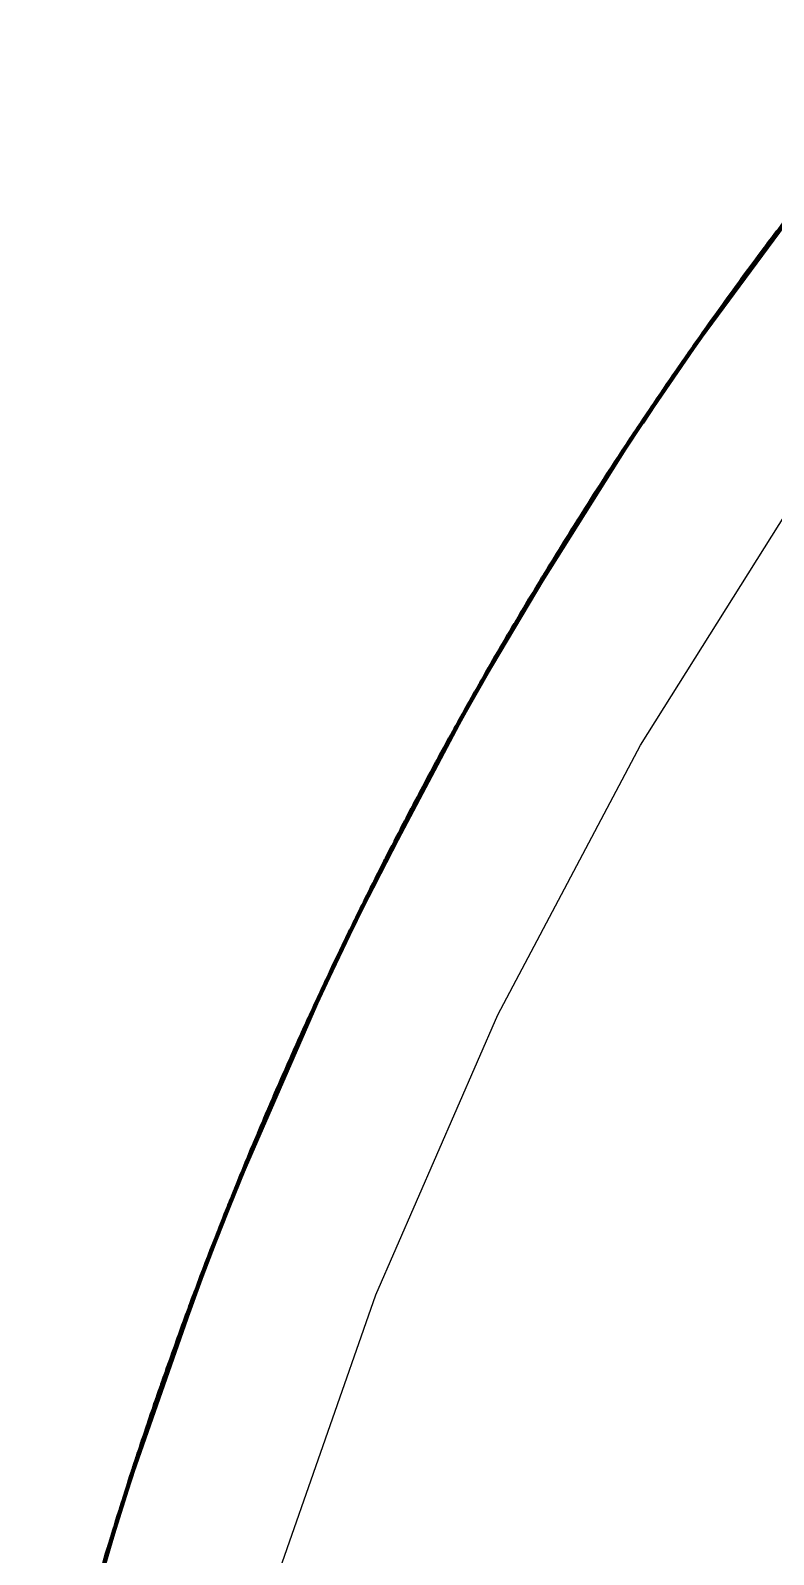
# Model space of a CAD drawing. Header units: millimetres. Extents: x 0 to 420, y 0 to 297.
# Drawn here: x 189.625 to 190.5, y 268.448 to 270.241 of the extents above; entities that cross this region are included whole.
import ezdxf

# ---------------------------------------------------------------- set-up
doc = ezdxf.new("R2010")
doc.units = ezdxf.units.MM
doc.linetypes.add('DASHED', pattern=[1.524, 1.27, -0.254])
doc.layers.add('HIDDEN', color=8, linetype='DASHED', lineweight=25)
doc.layers.add('VISIBLE', color=7, linetype='CONTINUOUS', lineweight=50)

msp = doc.modelspace()

# ---------------------------------------------------------------- linework, layer by layer
at = {"layer": 'HIDDEN'}
for points in [[(190.49516, 269.99352), (190.69235, 270.24064)], [(190.48103, 269.97453), (190.67705, 270.22258)], [(190.48469, 269.97948), (190.68102, 270.22729)], [(190.49148, 269.98859), (190.68837, 270.23595)], [(190.49289, 269.99037), (190.68453, 270.23114)], [(190.49901, 269.99825), (190.67696, 270.22143)], [(190.467, 269.95547), (190.66184, 270.20445)], [(190.47064, 269.96043), (190.66579, 270.20917)], [(190.47328, 269.96391), (190.66468, 270.20764)], [(190.47428, 269.96539), (190.66974, 270.21389)], [(190.47942, 269.97193), (190.66605, 270.20917)], [(190.483, 269.97708), (190.67396, 270.21861)], [(190.48929, 269.98523), (190.67144, 270.21523)], [(190.45359, 269.93711), (190.64731, 270.18697)], [(190.45666, 269.94133), (190.65064, 270.19099)], [(190.46028, 269.94629), (190.65456, 270.19571)], [(190.4636, 269.95074), (190.65418, 270.19505)], [(190.46391, 269.95126), (190.6585, 270.20044)], [(190.4659, 269.95387), (190.65556, 270.19661)], [(190.43975, 269.91793), (190.63228, 270.1687)], [(190.4464, 269.92716), (190.63949, 270.17749)], [(190.44661, 269.92734), (190.63458, 270.1712)], [(190.44999, 269.93214), (190.6434, 270.18223)], [(190.45623, 269.94062), (190.64499, 270.18386)], [(190.42598, 269.89868), (190.61733, 270.15036)], [(190.42955, 269.90369), (190.6212, 270.15514)], [(190.43616, 269.91293), (190.62838, 270.16394)], [(190.4371, 269.91414), (190.62415, 270.15845)], [(190.46243, 269.9488), (190.62239, 270.15459)], [(190.41586, 269.88438), (190.60631, 270.13673)], [(190.41802, 269.88734), (190.60355, 270.133)], [(190.41941, 269.88941), (190.61018, 270.14153)], [(190.42746, 269.90065), (190.61384, 270.14575)], [(190.43359, 269.9089), (190.60651, 270.13594)], [(190.44309, 269.92214), (190.61186, 270.14222)], [(190.45267, 269.9354), (190.61716, 270.14844)], [(190.36881, 269.81659), (190.59084, 270.11744)], [(190.59084, 270.11744), (190.36881, 269.81659)], [(190.59084, 270.11744), (190.36881, 269.81659)], [(190.37048, 269.81887), (190.59016, 270.11652)], [(190.39925, 269.86075), (190.58825, 270.11419)], [(190.40224, 269.86503), (190.5915, 270.11828)], [(190.40577, 269.87005), (190.59534, 270.12307)], [(190.40858, 269.87395), (190.59454, 270.12186)], [(190.4093, 269.87509), (190.59919, 270.12788)], [(190.41458, 269.88214), (190.59588, 270.12343)], [(190.42398, 269.89542), (190.60125, 270.12975)], [(190.38926, 269.84636), (190.57737, 270.10046)], [(190.39202, 269.85023), (190.57538, 270.09764)], [(190.39224, 269.85066), (190.58061, 270.10457)], [(190.39574, 269.85571), (190.58443, 270.10938)], [(190.39908, 269.86039), (190.5843, 270.109)], [(190.40136, 269.86366), (190.58556, 270.1105)], [(190.37583, 269.82689), (190.56274, 270.08188)], [(190.38228, 269.83624), (190.56976, 270.09081)], [(190.38276, 269.83685), (190.56516, 270.08465)], [(190.38577, 269.84131), (190.57356, 270.09564)], [(190.36251, 269.80732), (190.5482, 270.0632)], [(190.36597, 269.81242), (190.55197, 270.06807)], [(190.37237, 269.82181), (190.55896, 270.07703)], [(190.3734, 269.8232), (190.5551, 270.07176)], [(190.38862, 269.84499), (190.54822, 270.06146)], [(190.39794, 269.85841), (190.55339, 270.06782)], [(190.35269, 269.79281), (190.53749, 270.04933)], [(190.35499, 269.79611), (190.53504, 270.04583)], [(190.35613, 269.79791), (190.54124, 270.05421)], [(190.36088, 269.80447), (190.53269, 270.04237)], [(190.36423, 269.80974), (190.54505, 270.05882)], [(190.37001, 269.8179), (190.53793, 270.04882)], [(190.37933, 269.83152), (190.54306, 270.05512)], [(190.33663, 269.7688), (190.51994, 270.02639)], [(190.33953, 269.77316), (190.5231, 270.03055)], [(190.34294, 269.77827), (190.52684, 270.03544)], [(190.34579, 269.78242), (190.52627, 270.03448)], [(190.34635, 269.78338), (190.53057, 270.04033)], [(190.35166, 269.79082), (190.52752, 270.03602)], [(190.43576, 269.90989), (190.5301, 270.03611)], [(190.32357, 269.74908), (190.50566, 270.00754)], [(190.32695, 269.75421), (190.50936, 270.01244)], [(190.32983, 269.75856), (190.51251, 270.0166)], [(190.32988, 269.75853), (190.50759, 270.00977)], [(190.33323, 269.76369), (190.51622, 270.0215)], [(190.33676, 269.76889), (190.51627, 270.02135)], [(190.3389, 269.77211), (190.51758, 270.02298)], [(190.31062, 269.72928), (190.49148, 269.98859)], [(190.31398, 269.73444), (190.49516, 269.99352)], [(190.3202, 269.74395), (190.50198, 270.00263)], [(190.3208, 269.74474), (190.49778, 269.9967)], [(190.37208, 269.81883), (190.49613, 269.9927)], [(190.30107, 269.71458), (190.48103, 269.97453)], [(190.3029, 269.71728), (190.4782, 269.97037)], [(190.30442, 269.71975), (190.48469, 269.97948)], [(190.3119, 269.73113), (190.48796, 269.98355)], [(190.31752, 269.73938), (190.48102, 269.9734)], [(190.32655, 269.75313), (190.48604, 269.9798)], [(190.33562, 269.76684), (190.49105, 269.98621)], [(190.28827, 269.69468), (190.467, 269.95547)], [(190.29159, 269.69986), (190.47064, 269.96043)], [(190.29399, 269.70347), (190.46963, 269.95885)], [(190.29491, 269.70504), (190.47428, 269.96539)], [(190.29966, 269.71192), (190.47088, 269.96044)], [(190.30864, 269.72577), (190.4759, 269.96686)], [(190.27606, 269.67551), (190.45359, 269.93711)], [(190.27886, 269.67991), (190.45666, 269.94133)], [(190.28216, 269.6851), (190.46028, 269.94629)], [(190.28519, 269.68974), (190.45992, 269.94558)], [(190.28546, 269.69028), (190.46391, 269.95126)], [(190.28728, 269.693), (190.4612, 269.94723)], [(190.26346, 269.65549), (190.43975, 269.91793)], [(190.26951, 269.66512), (190.4464, 269.92716)], [(190.26971, 269.66532), (190.44188, 269.92055)], [(190.27278, 269.67032), (190.44999, 269.93214)], [(190.27849, 269.67921), (190.45146, 269.93383)], [(190.25093, 269.63541), (190.42598, 269.89868)], [(190.25417, 269.64063), (190.42955, 269.90369)], [(190.26019, 269.65027), (190.43616, 269.91293)], [(190.26105, 269.65154), (190.4323, 269.9072)], [(190.28412, 269.6877), (190.43078, 269.90323)], [(190.24173, 269.6205), (190.41586, 269.88438)], [(190.24495, 269.62574), (190.41941, 269.88941)], [(190.25229, 269.63747), (190.4228, 269.89385)], [(190.25789, 269.64611), (190.41609, 269.88357)], [(190.26652, 269.65989), (190.42106, 269.89022)], [(190.27526, 269.67376), (190.42594, 269.89675)], [(190.22936, 269.60032), (190.40224, 269.86503)], [(190.23257, 269.60556), (190.40577, 269.87005)], [(190.23513, 269.60963), (190.40502, 269.86877)], [(190.23578, 269.61081), (190.4093, 269.87509)], [(190.24059, 269.61817), (190.40627, 269.87044)], [(190.24368, 269.62356), (190.41334, 269.88049)], [(190.24914, 269.63204), (190.41123, 269.87707)], [(190.21759, 269.58087), (190.38926, 269.84636)], [(190.22029, 269.58535), (190.39224, 269.85066)], [(190.22347, 269.59061), (190.39574, 269.85571)], [(190.2265, 269.59548), (190.39563, 269.85531)], [(190.22665, 269.59586), (190.39925, 269.86075)], [(190.22859, 269.59893), (190.39678, 269.85686)], [(190.21126, 269.57034), (190.38228, 269.83624)], [(190.21171, 269.57098), (190.37808, 269.82981)], [(190.21442, 269.57561), (190.38577, 269.84131)], [(190.2201, 269.58491), (190.38744, 269.84339)], [(190.16987, 269.49999), (190.36881, 269.81659)], [(190.36881, 269.81659), (190.16987, 269.49999)], [(190.36881, 269.81659), (190.16987, 269.49999)], [(190.17042, 269.50086), (190.3672, 269.81403)], [(190.19648, 269.54553), (190.36597, 269.81242)], [(190.20228, 269.5553), (190.37237, 269.82181)], [(190.20321, 269.55674), (190.36885, 269.8163)], [(190.20542, 269.56059), (190.37583, 269.82689)], [(190.22549, 269.59346), (190.3674, 269.81227)], [(190.18448, 269.52511), (190.35269, 269.79281)], [(190.18759, 269.53043), (190.35613, 269.79791)], [(190.19336, 269.54022), (190.36251, 269.80732)], [(190.1949, 269.54272), (190.35965, 269.80276)], [(190.20017, 269.55124), (190.35317, 269.79232)], [(190.20864, 269.56547), (190.35788, 269.79892)], [(190.21703, 269.57944), (190.36266, 269.80562)], [(190.17566, 269.50999), (190.34294, 269.77827)], [(190.17823, 269.51429), (190.34243, 269.77727)], [(190.17875, 269.51531), (190.34635, 269.78338)], [(190.18358, 269.52309), (190.34356, 269.77886)], [(190.18657, 269.52857), (190.35047, 269.78916)], [(190.1919, 269.53726), (190.34834, 269.78556)], [(190.25996, 269.64719), (190.34619, 269.77919)], [(190.16383, 269.4895), (190.32983, 269.75856)], [(190.1669, 269.49483), (190.33323, 269.76369)], [(190.16996, 269.50015), (190.33663, 269.7688)], [(190.17008, 269.50023), (190.33326, 269.76351)], [(190.17203, 269.50359), (190.33447, 269.76521)], [(190.17258, 269.50468), (190.33953, 269.77316)], [(190.15514, 269.4743), (190.3202, 269.74395)], [(190.15569, 269.47512), (190.31638, 269.73776)], [(190.15818, 269.47964), (190.32357, 269.74908)], [(190.16123, 269.48497), (190.32695, 269.75421)], [(190.16389, 269.48949), (190.32535, 269.75143)], [(190.14092, 269.44915), (190.30442, 269.71975)], [(190.1465, 269.45905), (190.31062, 269.72928)], [(190.14765, 269.46096), (190.30742, 269.72402)], [(190.14953, 269.46441), (190.31398, 269.73444)], [(190.16091, 269.48389), (190.30574, 269.72018)], [(190.16907, 269.49809), (190.31036, 269.72691)], [(190.20219, 269.55233), (190.315, 269.73368)], [(190.13236, 269.43387), (190.29491, 269.70504)], [(190.13791, 269.44378), (190.30107, 269.71458)], [(190.13957, 269.44662), (190.29851, 269.71026)], [(190.14474, 269.45542), (190.29646, 269.70662)], [(190.15274, 269.46956), (190.30115, 269.71347)], [(190.34308, 269.39999), (190.53405, 269.70393)], [(190.34308, 269.39999), (190.53405, 269.70393)], [(190.12089, 269.41317), (190.28216, 269.6851)], [(190.12362, 269.41799), (190.28182, 269.68433)], [(190.12386, 269.41854), (190.28546, 269.69028)], [(190.1255, 269.42138), (190.28299, 269.68605)], [(190.12639, 269.42312), (190.28827, 269.69468)], [(190.12937, 269.4285), (190.29159, 269.69986)], [(190.13152, 269.43222), (190.2907, 269.69822)], [(190.13668, 269.44107), (190.29183, 269.69987)], [(190.11246, 269.39782), (190.27278, 269.67032)], [(190.11541, 269.40321), (190.27606, 269.67551)], [(190.11762, 269.40709), (190.27412, 269.67207)], [(190.11793, 269.40778), (190.27886, 269.67991)], [(190.10117, 269.37702), (190.26019, 269.65027)], [(190.1041, 269.38244), (190.26346, 269.65549)], [(190.10953, 269.39242), (190.26951, 269.66512)], [(190.10971, 269.39263), (190.2654, 269.65823)], [(190.09287, 269.36159), (190.25093, 269.63541)], [(190.0941, 269.36376), (190.24806, 269.63039)], [(190.09577, 269.36702), (190.25417, 269.64063)], [(190.10194, 269.37832), (190.2567, 269.64433)], [(190.11473, 269.40143), (190.251, 269.63347)], [(190.12266, 269.41586), (190.25544, 269.64026)], [(190.08462, 269.34614), (190.24173, 269.6205)], [(190.08637, 269.34929), (190.23948, 269.61647)], [(190.08751, 269.35157), (190.24495, 269.62574)], [(190.09131, 269.35815), (190.23755, 269.61287)], [(190.09914, 269.37272), (190.242, 269.61968)], [(190.10687, 269.387), (190.24655, 269.62665)], [(190.07114, 269.3206), (190.22665, 269.59586)], [(190.07356, 269.32522), (190.22936, 269.60032)], [(190.07643, 269.33066), (190.23257, 269.60556)], [(190.07872, 269.33488), (190.23188, 269.6042)], [(190.0793, 269.33609), (190.23578, 269.61081)], [(190.08363, 269.34373), (190.23303, 269.60595)], [(190.06304, 269.30507), (190.21759, 269.58087)], [(190.06529, 269.30925), (190.21595, 269.57777)], [(190.06545, 269.30971), (190.22029, 269.58535)], [(190.06829, 269.31516), (190.22347, 269.59061)], [(190.071, 269.32019), (190.22337, 269.59019)], [(190.0729, 269.32382), (190.22441, 269.59179)], [(190.05218, 269.28405), (190.20542, 269.56059)], [(190.05739, 269.29415), (190.21126, 269.57034)], [(190.0578, 269.29482), (190.20749, 269.56367)], [(190.06021, 269.29962), (190.21442, 269.57561)], [(190.04142, 269.26297), (190.19336, 269.54022)], [(190.04421, 269.26845), (190.19648, 269.54553)], [(190.04938, 269.27858), (190.20228, 269.5553)], [(190.05022, 269.28008), (190.19912, 269.54959)], [(190.07014, 269.31813), (190.19793, 269.54547)], [(190.03352, 269.24733), (190.18448, 269.52511)], [(190.03629, 269.25282), (190.18759, 269.53043)], [(190.04279, 269.26552), (190.1908, 269.5355)], [(190.04753, 269.2744), (190.18497, 269.52464)], [(190.05509, 269.28915), (190.18925, 269.53152)], [(190.06256, 269.30359), (190.19363, 269.53856)], [(190.02294, 269.22618), (190.17258, 269.50468)], [(190.02567, 269.23168), (190.17566, 269.50999)], [(190.02796, 269.23611), (190.17521, 269.50895)], [(190.02842, 269.23718), (190.17875, 269.51531)], [(190.03276, 269.24527), (190.17623, 269.51059)], [(190.03539, 269.25092), (190.18249, 269.52134)], [(190.04015, 269.2599), (190.18059, 269.51759)], [(190.10112, 269.37389), (190.17888, 269.51118)], [(189.99516, 269.16941), (190.16987, 269.49999)], [(190.16987, 269.49999), (189.99516, 269.16941)], [(190.16987, 269.49999), (189.99516, 269.16941)], [(189.99747, 269.17378), (190.16953, 269.49933)], [(190.01517, 269.21047), (190.16383, 269.4895)], [(190.01789, 269.21599), (190.1669, 269.49483)], [(190.02061, 269.22149), (190.16996, 269.50015)], [(190.02072, 269.22157), (190.16693, 269.49462)], [(190.02246, 269.22507), (190.16802, 269.4964)], [(190.00745, 269.19476), (190.15514, 269.4743)], [(190.01015, 269.20028), (190.15818, 269.47964)], [(190.01285, 269.20579), (190.16123, 269.48497)], [(190.01524, 269.21048), (190.15981, 269.48209)], [(189.99979, 269.179), (190.1465, 269.45905)], [(190.0008, 269.18095), (190.14365, 269.45361)], [(190.00247, 269.18454), (190.14953, 269.46441)], [(190.00794, 269.1956), (190.15172, 269.46788)], [(190.01984, 269.21937), (190.14642, 269.45672)], [(190.04949, 269.27563), (190.15061, 269.46374)], [(189.98727, 269.15297), (190.13236, 269.43387)], [(189.99218, 269.16321), (190.13791, 269.44378)], [(189.99367, 269.16617), (190.13562, 269.43932)], [(189.99484, 269.16876), (190.14092, 269.44915)], [(189.99826, 269.17524), (190.13381, 269.43556)], [(190.00535, 269.18987), (190.13806, 269.44269)], [(190.01262, 269.20473), (190.14221, 269.44966)], [(189.97976, 269.13714), (190.12386, 269.41854)], [(189.982, 269.14187), (190.12639, 269.42312)], [(189.98463, 269.14742), (190.12937, 269.4285)], [(189.98652, 269.15125), (190.12859, 269.4268)], [(189.99114, 269.16046), (190.12959, 269.42849)], [(189.96969, 269.11574), (190.11246, 269.39782)], [(189.97229, 269.1213), (190.11541, 269.40321)], [(189.97426, 269.12534), (190.11368, 269.39964)], [(189.97452, 269.12602), (190.11793, 269.40778)], [(189.97714, 269.13159), (190.12089, 269.41317)], [(189.97955, 269.13656), (190.12059, 269.41234)], [(189.98121, 269.14007), (190.12165, 269.41414)], [(190.17535, 269.08264), (190.34308, 269.39999)], [(190.17535, 269.08264), (190.34308, 269.39999)], [(189.96232, 269.09985), (190.1041, 269.38244)], [(189.9671, 269.11016), (190.10953, 269.39242)], [(189.96727, 269.11037), (190.10587, 269.38528)], [(189.95242, 269.07834), (190.09287, 269.36159)], [(189.95498, 269.08394), (190.09577, 269.36702)], [(189.95974, 269.09426), (190.10117, 269.37702)], [(189.96042, 269.09559), (190.09807, 269.37087)], [(189.97872, 269.13435), (190.09706, 269.36673)], [(189.94517, 269.0624), (190.08462, 269.34614)], [(189.94771, 269.068), (190.08751, 269.35157)], [(189.95353, 269.08061), (190.09032, 269.35642)], [(189.95797, 269.08983), (190.08494, 269.34532)], [(189.96479, 269.10457), (190.08904, 269.35257)], [(189.97175, 269.11951), (190.09305, 269.35964)], [(189.93546, 269.04082), (190.07356, 269.32522)], [(189.93797, 269.04643), (190.07643, 269.33066)], [(189.93999, 269.05078), (190.07581, 269.32921)], [(189.94049, 269.05204), (190.0793, 269.33609)], [(189.94432, 269.05991), (190.07684, 269.33104)], [(189.9467, 269.06562), (190.08264, 269.34199)], [(189.9511, 269.07484), (190.08091, 269.33821)], [(189.92835, 269.02483), (190.06545, 269.30971)], [(189.93083, 269.03045), (190.06829, 269.31516)], [(189.93321, 269.03563), (190.06822, 269.31472)], [(189.93333, 269.03606), (190.07114, 269.3206)], [(189.9349, 269.03942), (190.06915, 269.31637)], [(189.92128, 269.00879), (190.05739, 269.29415)], [(189.92375, 269.01443), (190.06021, 269.29962)], [(189.92623, 269.02005), (190.06304, 269.30507)], [(189.92821, 269.02436), (190.06159, 269.30186)], [(189.91427, 268.99274), (190.04938, 269.27858)], [(189.91502, 268.99432), (190.04658, 269.27268)], [(189.91672, 268.99838), (190.05218, 269.28405)], [(189.92165, 269.00948), (190.05406, 269.28728)], [(189.90732, 268.97666), (190.04142, 269.26297)], [(189.90851, 268.97927), (190.03918, 269.25811)], [(189.90975, 268.98231), (190.04421, 269.26845)], [(189.91931, 269.00365), (190.03787, 269.254)], [(189.92584, 269.01853), (190.04181, 269.26133)], [(189.9325, 269.03355), (190.04566, 269.26849)], [(189.89597, 268.9501), (190.02842, 269.23718)], [(189.90042, 268.96056), (190.03352, 269.24733)], [(189.90206, 268.96426), (190.03177, 269.24344)], [(189.90283, 268.96621), (190.03629, 269.25282)], [(189.90623, 268.9735), (190.0301, 269.23956)], [(189.9127, 268.98849), (190.03402, 269.24685)], [(189.88917, 268.93396), (190.02061, 269.22149)], [(189.89078, 268.93764), (190.0189, 269.2176)], [(189.8912, 268.93878), (190.02294, 269.22618)], [(189.89358, 268.94445), (190.02567, 269.23168)], [(189.89557, 268.949), (190.02528, 269.23059)], [(189.8998, 268.95846), (190.02619, 269.23227)], [(189.95986, 269.09109), (190.02885, 269.23313)], [(189.88007, 268.91212), (190.01015, 269.20028)], [(189.88242, 268.9178), (190.01285, 269.20579)], [(189.88443, 268.92262), (190.01517, 269.21047)], [(189.8845, 268.92263), (190.01162, 269.20285)], [(189.8868, 268.9283), (190.01789, 269.21599)], [(189.88926, 268.93402), (190.01793, 269.21577)], [(189.8734, 268.89593), (190.00247, 269.18454)], [(189.87772, 268.90644), (190.00745, 269.19476)], [(189.87815, 268.90731), (190.00444, 269.18813)], [(189.91458, 268.98983), (190.0036, 269.18394)], [(189.84563, 268.8267), (189.99516, 269.16941)], [(189.99516, 269.16941), (189.84563, 268.8267)], [(189.99516, 269.16941), (189.84563, 268.8267)], [(189.84687, 268.82953), (189.99483, 269.16867)], [(189.86678, 268.8797), (189.99484, 269.16876)], [(189.87108, 268.89023), (189.99979, 269.179)], [(189.87195, 268.89221), (189.99729, 269.1734)], [(189.88227, 268.91675), (189.9961, 269.16933)], [(189.88853, 268.93177), (189.99987, 269.17669)], [(189.85794, 268.85776), (189.98463, 269.14742)], [(189.86022, 268.86346), (189.98727, 269.15297)], [(189.86362, 268.8712), (189.98483, 269.1474)], [(189.86448, 268.874), (189.99218, 269.16321)], [(189.86578, 268.87705), (189.99019, 269.15862)], [(189.86977, 268.88637), (189.98861, 269.15475)], [(189.87594, 268.90143), (189.99239, 269.16212)], [(189.85146, 268.84149), (189.97714, 269.13159)], [(189.85356, 268.84659), (189.97687, 269.13072)], [(189.85373, 268.84719), (189.97976, 269.13714)], [(189.85499, 268.8502), (189.97782, 269.13258)], [(189.85566, 268.85205), (189.982, 269.14187)], [(189.85958, 268.86168), (189.98395, 269.14567)], [(189.8428, 268.81946), (189.9671, 269.11016)], [(189.84504, 268.82519), (189.96969, 269.11574)], [(189.84728, 268.83091), (189.97229, 269.1213)], [(189.849, 268.83508), (189.9708, 269.11763)], [(189.8492, 268.83576), (189.97452, 269.12602)], [(189.83646, 268.80313), (189.95974, 269.09426)], [(189.83868, 268.80887), (189.96232, 269.09985)], [(189.84295, 268.81966), (189.9639, 269.1028)], [(189.83016, 268.78678), (189.95242, 269.07834)], [(189.83236, 268.79253), (189.95498, 269.08394)], [(189.83704, 268.80447), (189.95703, 269.08794)], [(189.84686, 268.82913), (189.95271, 269.07636)], [(189.85286, 268.84432), (189.95629, 269.08374)], [(190.03181, 268.75363), (190.17535, 269.08264)], [(190.03181, 268.75363), (190.17535, 269.08264)], [(189.82393, 268.77042), (189.94517, 269.0624)], [(189.82525, 268.7737), (189.94346, 269.05814)], [(189.82611, 268.77617), (189.94771, 269.068)], [(189.83113, 268.78913), (189.95021, 269.07302)], [(189.83497, 268.79859), (189.94553, 269.06158)], [(189.84084, 268.81373), (189.94916, 269.06906)], [(189.81561, 268.74827), (189.93546, 269.04082)], [(189.81776, 268.75402), (189.93797, 269.04643)], [(189.8195, 268.75849), (189.93744, 269.04491)], [(189.81992, 268.75977), (189.94049, 269.05204)], [(189.82323, 268.76784), (189.93835, 269.0468)], [(189.82908, 268.78323), (189.94194, 269.05419)], [(189.80952, 268.73185), (189.92835, 269.02483)], [(189.81164, 268.73762), (189.93083, 269.03045)], [(189.81369, 268.74294), (189.93078, 269.02999)], [(189.81378, 268.74337), (189.93333, 269.03606)], [(189.81515, 268.74686), (189.9316, 269.03169)], [(189.80348, 268.7154), (189.92128, 269.00879)], [(189.80559, 268.72119), (189.92375, 269.01443)], [(189.80771, 268.72695), (189.92623, 269.02005)], [(189.8094, 268.73136), (189.92499, 269.01674)], [(189.79749, 268.69894), (189.91427, 268.99274)], [(189.79816, 268.70059), (189.91185, 268.98669)], [(189.79958, 268.70472), (189.91672, 268.99838)], [(189.80379, 268.71609), (189.91839, 269.00172)], [(189.79157, 268.68246), (189.90732, 268.97666)], [(189.79258, 268.6851), (189.90538, 268.97168)], [(189.79364, 268.68825), (189.90975, 268.98231)], [(189.80183, 268.71013), (189.90434, 268.96749)], [(189.80741, 268.7254), (189.90781, 268.97506)], [(189.81312, 268.74085), (189.91119, 268.98243)], [(189.78192, 268.65523), (189.89597, 268.9501)], [(189.7857, 268.66595), (189.90042, 268.96056)], [(189.78711, 268.66975), (189.89892, 268.95657)], [(189.78776, 268.67174), (189.90283, 268.96621)], [(189.79068, 268.67921), (189.89749, 268.95257)], [(189.79621, 268.69464), (189.90093, 268.96007)], [(189.77616, 268.63869), (189.88917, 268.93396)], [(189.77788, 268.64363), (189.8912, 268.93878)], [(189.77989, 268.64943), (189.89358, 268.94445)], [(189.7816, 268.65409), (189.89325, 268.94331)], [(189.78522, 268.66382), (189.89404, 268.94504)], [(189.83677, 268.79994), (189.89668, 268.94615)], [(189.77045, 268.62213), (189.88242, 268.9178)], [(189.77215, 268.62707), (189.88443, 268.92262)], [(189.77222, 268.62708), (189.88138, 268.9148)], [(189.77415, 268.63289), (189.8868, 268.9283)], [(189.77624, 268.63874), (189.88685, 268.92807)], [(189.77754, 268.64246), (189.8877, 268.92995)], [(189.76283, 268.59974), (189.8734, 268.89593)], [(189.76647, 268.6105), (189.87772, 268.90644)], [(189.76685, 268.61142), (189.87514, 268.89964)], [(189.76846, 268.61632), (189.88007, 268.91212)], [(189.798, 268.69608), (189.87456, 268.89541)], [(189.75725, 268.58312), (189.86678, 268.8797)], [(189.76087, 268.59391), (189.87108, 268.89023)], [(189.7616, 268.5959), (189.86894, 268.8845)], [(189.77036, 268.62109), (189.86799, 268.88033)], [(189.77566, 268.63645), (189.87131, 268.88795)], [(189.75173, 268.5665), (189.86022, 268.86346)], [(189.75531, 268.57729), (189.86448, 268.874)], [(189.75641, 268.58042), (189.86278, 268.86929)], [(189.75981, 268.58996), (189.86144, 268.86531)], [(189.76502, 268.60541), (189.86475, 268.87289)], [(189.74438, 268.54402), (189.85146, 268.84149)], [(189.74627, 268.54986), (189.85373, 268.84719)], [(189.74735, 268.55294), (189.85207, 268.84249)], [(189.7479, 268.55483), (189.85566, 268.85205)], [(189.74981, 268.56067), (189.85794, 268.85776)], [(189.75119, 268.56467), (189.85736, 268.85595)], [(189.75463, 268.57445), (189.85813, 268.85771)], [(189.72214, 268.47377), (189.84563, 268.8267)], [(189.84563, 268.8267), (189.72214, 268.47377)], [(189.84563, 268.8267), (189.72214, 268.47377)], [(189.72259, 268.47506), (189.84479, 268.82429)], [(189.73899, 268.52735), (189.84504, 268.82519)], [(189.74087, 268.5332), (189.84728, 268.83091)], [(189.74232, 268.53748), (189.84602, 268.82717)], [(189.74248, 268.53816), (189.8492, 268.83576)], [(189.74614, 268.54923), (189.85125, 268.84058)], [(189.73367, 268.51066), (189.83868, 268.80887)], [(189.73712, 268.52149), (189.8428, 268.81946)], [(189.73725, 268.52169), (189.84007, 268.81192)], [(189.72841, 268.49395), (189.83236, 268.79253)], [(189.73182, 268.50479), (189.83646, 268.80313)], [(189.73231, 268.50613), (189.83416, 268.79666)], [(189.74558, 268.54691), (189.83368, 268.7924)], [(189.72139, 268.47136), (189.82393, 268.77042)], [(189.7232, 268.47723), (189.82611, 268.77617)], [(189.72657, 268.48807), (189.83016, 268.78678)], [(189.72739, 268.4905), (189.82829, 268.78133)], [(189.73062, 268.50015), (189.82433, 268.76958)], [(189.73552, 268.51564), (189.82748, 268.77726)], [(189.74057, 268.53143), (189.83055, 268.78476)], [(189.71627, 268.45461), (189.81776, 268.75402)], [(189.71772, 268.45915), (189.81731, 268.75244)], [(189.71806, 268.46048), (189.81992, 268.75977)], [(189.72084, 268.46871), (189.8181, 268.75438)], [(189.72249, 268.47469), (189.82249, 268.76605)], [(189.72572, 268.48448), (189.8212, 268.76195)], [(189.91325, 268.41482), (190.03181, 268.75363)], [(189.91325, 268.41482), (190.03181, 268.75363)], [(189.7112, 268.43784), (189.81164, 268.73762)], [(189.7129, 268.44327), (189.81162, 268.73716)], [(189.71297, 268.44372), (189.81378, 268.74337)], [(189.71412, 268.4473), (189.81233, 268.7389)], [(189.71448, 268.44872), (189.81561, 268.74827)], [(189.7062, 268.42106), (189.80559, 268.72119)], [(189.70795, 268.42695), (189.80771, 268.72695)], [(189.70935, 268.43145), (189.80667, 268.72356)], [(189.70944, 268.43195), (189.80952, 268.73185)], [(189.69952, 268.39834), (189.79749, 268.69894)], [(189.70124, 268.40425), (189.79958, 268.70472)], [(189.70446, 268.41515), (189.80348, 268.7154)], [(189.70472, 268.41583), (189.80104, 268.70816)], [(189.69465, 268.38152), (189.79157, 268.68246)], [(189.69635, 268.38743), (189.79364, 268.68825)], [(189.70009, 268.40006), (189.79547, 268.69275)], [(189.70774, 268.42536), (189.79216, 268.68088)], [(189.71248, 268.44119), (189.79507, 268.68844)], [(189.68984, 268.36468), (189.7857, 268.66595)], [(189.69101, 268.36855), (189.78446, 268.66187)], [(189.69152, 268.37059), (189.78776, 268.67174)], [(189.69549, 268.38419), (189.78996, 268.67736)], [(189.69852, 268.39401), (189.78624, 268.66545)], [(189.70313, 268.40978), (189.78918, 268.67312)], [(189.68509, 268.34783), (189.77989, 268.64943)], [(189.68649, 268.35258), (189.77963, 268.64827)], [(189.68675, 268.35374), (189.78192, 268.65523)], [(189.68949, 268.36253), (189.78031, 268.65003)], [(189.69396, 268.37819), (189.78329, 268.65777)], [(189.73233, 268.5016), (189.78291, 268.65139)], [(189.67877, 268.32502), (189.77215, 268.62707)], [(189.6804, 268.33095), (189.77415, 268.63289)], [(189.68204, 268.33688), (189.77616, 268.63869)], [(189.68211, 268.3369), (189.77422, 268.63268)], [(189.68317, 268.34071), (189.77495, 268.63458)], [(189.68344, 268.34191), (189.77788, 268.64363)], [(189.67415, 268.30811), (189.76647, 268.6105)], [(189.67576, 268.31406), (189.76846, 268.61632)], [(189.67739, 268.31999), (189.77045, 268.62213)], [(189.67883, 268.32501), (189.76961, 268.61908)], [(189.6696, 268.29121), (189.76087, 268.59391)], [(189.67119, 268.29715), (189.76283, 268.59974)], [(189.67448, 268.30908), (189.76433, 268.60356)], [(189.68167, 268.33459), (189.76125, 268.59165)], [(189.70022, 268.39557), (189.76402, 268.59929)], [(189.66511, 268.27427), (189.75531, 268.57729)], [(189.66601, 268.27746), (189.75391, 268.57248)], [(189.66668, 268.28022), (189.75725, 268.58312)], [(189.6702, 268.29321), (189.75911, 268.58807)], [(189.67303, 268.30299), (189.75563, 268.57616)], [(189.67736, 268.31893), (189.75841, 268.58382)], [(189.65913, 268.25139), (189.7479, 268.55483)], [(189.66067, 268.25734), (189.74981, 268.56067)], [(189.6618, 268.26141), (189.74934, 268.55881)], [(189.66222, 268.26328), (189.75173, 268.5665)], [(189.66461, 268.2714), (189.74999, 268.5606)], [(189.66879, 268.28718), (189.75282, 268.56841)], [(189.65478, 268.23442), (189.74248, 268.53816)], [(189.6563, 268.24038), (189.74438, 268.54402)], [(189.65772, 268.24567), (189.74421, 268.5431)], [(189.65783, 268.24633), (189.74627, 268.54986)], [(189.6587, 268.24946), (189.74491, 268.54504)], [(189.65048, 268.21744), (189.73712, 268.52149)], [(189.65198, 268.2234), (189.73899, 268.52735)], [(189.65349, 268.22936), (189.74087, 268.5332)], [(189.65466, 268.23371), (189.73986, 268.52941)], [(189.64625, 268.20044), (189.73182, 268.50479)], [(189.64773, 268.20641), (189.73367, 268.51066)], [(189.6506, 268.21766), (189.73487, 268.51379)], [(189.64207, 268.18342), (189.72657, 268.48807)], [(189.64274, 268.1859), (189.72505, 268.48252)], [(189.64353, 268.1894), (189.72841, 268.49395)], [(189.64664, 268.20177), (189.72995, 268.4982)], [(189.65331, 268.22758), (189.72707, 268.48602)], [(189.65732, 268.24333), (189.72973, 268.4939)], [(189.62536, 268.1126), (189.72214, 268.47377)], [(189.72214, 268.47377), (189.62536, 268.1126)], [(189.72214, 268.47377), (189.62536, 268.1126)], [(189.62675, 268.11776), (189.72202, 268.47332)], [(189.63795, 268.16641), (189.72139, 268.47136)], [(189.63883, 268.16978), (189.72022, 268.46689)], [(189.63939, 268.17238), (189.7232, 268.47723)], [(189.64534, 268.19571), (189.72183, 268.4705)], [(189.64926, 268.21152), (189.72448, 268.47835)], [(189.63249, 268.14338), (189.71448, 268.44872)], [(189.6339, 268.14937), (189.71627, 268.45461)], [(189.63506, 268.15398), (189.71591, 268.45298)], [(189.63532, 268.15534), (189.71806, 268.46048)], [(189.63757, 268.1637), (189.71658, 268.45495)], [(189.64145, 268.1798), (189.71918, 268.46267)]]:
    msp.add_lwpolyline(points, dxfattribs=at)
at = {"layer": 'VISIBLE'}
for points in [[(190.46702, 269.9555), (190.66187, 270.20448)], [(190.49613, 269.9927), (190.52358, 270.03117)], [(190.49105, 269.98621), (190.51365, 270.01811)], [(190.48102, 269.9734), (190.49394, 269.99188)], [(190.48604, 269.9798), (190.50378, 270.00502)], [(190.48796, 269.98355), (190.49155, 269.9887)], [(190.49155, 269.9887), (190.49289, 269.99037)], [(190.49394, 269.99188), (190.49901, 269.99825)], [(190.49778, 269.9967), (190.50139, 270.00184)], [(190.47439, 269.96553), (190.47942, 269.97193)], [(190.4759, 269.96686), (190.48413, 269.97872)], [(190.4782, 269.97037), (190.48177, 269.97553)], [(190.48177, 269.97553), (190.483, 269.97708)], [(190.48413, 269.97872), (190.48929, 269.98523)], [(190.28829, 269.69471), (190.46702, 269.9555)], [(190.46467, 269.95229), (190.4659, 269.95387)], [(190.46963, 269.95885), (190.47203, 269.96232)], [(190.47088, 269.96044), (190.47439, 269.96553)], [(190.47203, 269.96232), (190.47328, 269.96391)], [(190.43078, 269.90323), (190.45734, 269.94226)], [(190.44772, 269.92898), (190.45267, 269.9354)], [(190.45146, 269.93383), (190.45501, 269.93905)], [(190.45501, 269.93905), (190.45623, 269.94062)], [(190.45734, 269.94226), (190.46243, 269.9488)], [(190.45992, 269.94558), (190.46232, 269.94909)], [(190.4612, 269.94723), (190.46467, 269.95229)], [(190.46232, 269.94909), (190.4636, 269.95074)], [(190.42594, 269.89675), (190.44772, 269.92898)], [(190.43813, 269.91566), (190.44309, 269.92214)], [(190.44188, 269.92055), (190.44539, 269.92576)], [(190.44539, 269.92576), (190.44661, 269.92734)], [(190.40247, 269.86536), (190.43576, 269.90989)], [(190.41609, 269.88357), (190.42858, 269.90232)], [(190.42106, 269.89022), (190.43813, 269.91566)], [(190.4228, 269.89385), (190.42628, 269.89909)], [(190.42628, 269.89909), (190.42746, 269.90065)], [(190.42858, 269.90232), (190.43359, 269.9089)], [(190.4323, 269.9072), (190.43581, 269.91244)], [(190.43581, 269.91244), (190.4371, 269.91414)], [(190.40961, 269.87553), (190.41458, 269.88214)], [(190.41123, 269.87707), (190.41908, 269.88894)], [(190.41334, 269.88049), (190.41678, 269.8857)], [(190.41678, 269.8857), (190.41802, 269.88734)], [(190.41908, 269.88894), (190.42398, 269.89542)], [(190.34619, 269.77919), (190.40247, 269.86536)], [(190.4002, 269.8621), (190.40136, 269.86366)], [(190.40502, 269.86877), (190.40733, 269.87229)], [(190.40627, 269.87044), (190.40961, 269.87553)], [(190.40733, 269.87229), (190.40858, 269.87395)], [(190.3674, 269.81227), (190.3931, 269.8519)], [(190.38377, 269.8384), (190.38862, 269.84499)], [(190.38744, 269.84339), (190.39084, 269.84863)], [(190.39084, 269.84863), (190.39202, 269.85023)], [(190.3931, 269.8519), (190.39794, 269.85841)], [(190.39563, 269.85531), (190.39793, 269.85884)], [(190.39678, 269.85686), (190.4002, 269.8621)], [(190.39793, 269.85884), (190.39908, 269.86039)], [(190.36266, 269.80562), (190.38377, 269.8384)], [(190.37448, 269.82489), (190.37933, 269.83152)], [(190.37808, 269.82981), (190.38151, 269.83514)], [(190.38151, 269.83514), (190.38276, 269.83685)], [(190.33996, 269.7738), (190.37208, 269.81883)], [(190.35317, 269.79232), (190.36523, 269.81133)], [(190.35788, 269.79892), (190.37448, 269.82489)], [(190.36299, 269.80805), (190.36423, 269.80974)], [(190.36523, 269.81133), (190.37001, 269.8179)], [(190.3672, 269.81403), (190.36881, 269.81659)], [(190.36881, 269.81659), (190.37048, 269.81887)], [(190.36881, 269.81659), (190.36881, 269.81659)], [(190.36885, 269.8163), (190.37224, 269.82161)], [(190.37224, 269.82161), (190.3734, 269.8232)], [(190.34834, 269.78556), (190.35602, 269.79774)], [(190.35047, 269.78916), (190.3538, 269.79446)], [(190.3538, 269.79446), (190.35499, 269.79611)], [(190.35602, 269.79774), (190.36088, 269.80447)], [(190.35965, 269.80276), (190.36299, 269.80805)], [(190.315, 269.73368), (190.33996, 269.7738)], [(190.34243, 269.77727), (190.34465, 269.78083)], [(190.34356, 269.77886), (190.34687, 269.78414)], [(190.34465, 269.78083), (190.34579, 269.78242)], [(190.34687, 269.78414), (190.35166, 269.79082)], [(190.31036, 269.72691), (190.33087, 269.76013)], [(190.32535, 269.75143), (190.32868, 269.75683)], [(190.32868, 269.75683), (190.32988, 269.75853)], [(190.33087, 269.76013), (190.33562, 269.76684)], [(190.33326, 269.76351), (190.33554, 269.76719)], [(190.33447, 269.76521), (190.33775, 269.77049)], [(190.33554, 269.76719), (190.33676, 269.76889)], [(190.33775, 269.77049), (190.3389, 269.77211)], [(190.30574, 269.72018), (190.32185, 269.74645)], [(190.31286, 269.73271), (190.31752, 269.73938)], [(190.31638, 269.73776), (190.31967, 269.74312)], [(190.31967, 269.74312), (190.3208, 269.74474)], [(190.32185, 269.74645), (190.32655, 269.75313)], [(190.30115, 269.71347), (190.31286, 269.73271)], [(190.30391, 269.71896), (190.30864, 269.72577)], [(190.30742, 269.72402), (190.31068, 269.72939)], [(190.31068, 269.72939), (190.3119, 269.73113)], [(190.2907, 269.69822), (190.29286, 269.70183)], [(190.29183, 269.69987), (190.29501, 269.70518)], [(190.29286, 269.70183), (190.29399, 269.70347)], [(190.29501, 269.70518), (190.29966, 269.71192)], [(190.29646, 269.70662), (190.30391, 269.71896)], [(190.29851, 269.71026), (190.30175, 269.71563)], [(190.30175, 269.71563), (190.3029, 269.71728)], [(190.12641, 269.42315), (190.28829, 269.69471)], [(190.27947, 269.68088), (190.28412, 269.6877)], [(190.28182, 269.68433), (190.28401, 269.68802)], [(190.28299, 269.68605), (190.28615, 269.69136)], [(190.28401, 269.68802), (190.28519, 269.68974)], [(190.28615, 269.69136), (190.28728, 269.693)], [(190.251, 269.63347), (190.27071, 269.66702)], [(190.25544, 269.64026), (190.27947, 269.68088)], [(190.27071, 269.66702), (190.27526, 269.67376)], [(190.27412, 269.67207), (190.27734, 269.67753)], [(190.27734, 269.67753), (190.27849, 269.67921)], [(190.24655, 269.62665), (190.26198, 269.65312)], [(190.2567, 269.64433), (190.25986, 269.64976)], [(190.25986, 269.64976), (190.26105, 269.65154)], [(190.26198, 269.65312), (190.26652, 269.65989)], [(190.2654, 269.65823), (190.26859, 269.66366)], [(190.26859, 269.66366), (190.26971, 269.66532)], [(190.22957, 269.60066), (190.25996, 269.64719)], [(190.242, 269.61968), (190.25329, 269.6392)], [(190.24466, 269.62525), (190.24914, 269.63204)], [(190.24806, 269.63039), (190.2512, 269.63583)], [(190.2512, 269.63583), (190.25229, 269.63747)], [(190.25329, 269.6392), (190.25789, 269.64611)], [(190.23606, 269.61127), (190.24059, 269.61817)], [(190.23755, 269.61287), (190.24466, 269.62525)], [(190.23948, 269.61647), (190.24257, 269.62187)], [(190.24257, 269.62187), (190.24368, 269.62356)], [(190.17888, 269.51118), (190.22957, 269.60066)], [(190.22441, 269.59179), (190.22751, 269.59728)], [(190.22545, 269.59387), (190.2265, 269.59548)], [(190.22751, 269.59728), (190.22859, 269.59893)], [(190.23188, 269.6042), (190.23398, 269.60789)], [(190.23303, 269.60595), (190.23606, 269.61127)], [(190.23398, 269.60789), (190.23513, 269.60963)], [(190.19793, 269.54547), (190.22107, 269.58665)], [(190.21261, 269.57258), (190.21703, 269.57944)], [(190.21595, 269.57777), (190.21902, 269.58324)], [(190.21902, 269.58324), (190.2201, 269.58491)], [(190.22107, 269.58665), (190.22549, 269.59346)], [(190.22337, 269.59019), (190.22545, 269.59387)], [(190.18925, 269.53152), (190.20419, 269.5585)], [(190.19363, 269.53856), (190.21261, 269.57258)], [(190.20419, 269.5585), (190.20864, 269.56547)], [(190.20749, 269.56367), (190.21056, 269.56918)], [(190.21056, 269.56918), (190.21171, 269.57098)], [(190.17297, 269.50534), (190.20219, 269.55233)], [(190.18497, 269.52464), (190.19582, 269.54439)], [(190.1908, 269.5355), (190.19379, 269.54097)], [(190.19379, 269.54097), (190.1949, 269.54272)], [(190.19582, 269.54439), (190.20017, 269.55124)], [(190.19912, 269.54959), (190.20216, 269.55509)], [(190.20216, 269.55509), (190.20321, 269.55674)], [(190.17921, 269.51609), (190.18358, 269.52309)], [(190.18059, 269.51759), (190.18748, 269.53024)], [(190.18249, 269.52134), (190.18547, 269.52683)], [(190.18547, 269.52683), (190.18657, 269.52857)], [(190.18748, 269.53024), (190.1919, 269.53726)], [(190.15061, 269.46374), (190.17297, 269.50534)], [(190.17521, 269.50895), (190.17721, 269.51265)], [(190.17623, 269.51059), (190.17921, 269.51609)], [(190.17721, 269.51265), (190.17823, 269.51429)], [(190.14642, 269.45672), (190.16477, 269.49113)], [(190.15981, 269.48209), (190.16279, 269.48769)], [(190.16279, 269.48769), (190.16389, 269.48949)], [(190.16477, 269.49113), (190.16907, 269.49809)], [(190.16693, 269.49462), (190.16898, 269.49846)], [(190.16802, 269.4964), (190.17098, 269.5019)], [(190.16898, 269.49846), (190.17008, 269.50023)], [(190.16953, 269.49933), (190.16987, 269.49999)], [(190.16987, 269.49999), (190.17042, 269.50086)], [(190.16987, 269.49999), (190.16987, 269.49999)], [(190.17098, 269.5019), (190.17203, 269.50359)], [(190.14221, 269.44966), (190.15662, 269.47689)], [(190.14852, 269.46262), (190.15274, 269.46956)], [(190.15172, 269.46788), (190.15466, 269.47344)], [(190.15466, 269.47344), (190.15569, 269.47512)], [(190.15662, 269.47689), (190.16091, 269.48389)], [(190.13806, 269.44269), (190.14852, 269.46262)], [(190.14045, 269.44832), (190.14474, 269.45542)], [(190.14365, 269.45361), (190.14656, 269.45916)], [(190.14656, 269.45916), (190.14765, 269.46096)], [(190.12959, 269.42849), (190.13245, 269.43401)], [(190.13245, 269.43401), (190.13668, 269.44107)], [(190.13381, 269.43556), (190.14045, 269.44832)], [(190.13562, 269.43932), (190.13851, 269.44487)], [(190.13851, 269.44487), (190.13957, 269.44662)], [(189.98201, 269.14189), (190.12641, 269.42315)], [(190.11848, 269.40878), (190.12266, 269.41586)], [(190.12059, 269.41234), (190.12255, 269.41619)], [(190.12165, 269.41414), (190.12448, 269.41967)], [(190.12255, 269.41619), (190.12362, 269.41799)], [(190.12448, 269.41967), (190.1255, 269.42138)], [(190.12859, 269.4268), (190.13051, 269.43053)], [(190.13051, 269.43053), (190.13152, 269.43222)], [(190.09706, 269.36673), (190.11848, 269.40878)], [(190.1106, 269.3944), (190.11473, 269.40143)], [(190.11368, 269.39964), (190.11656, 269.4053)], [(190.11656, 269.4053), (190.11762, 269.40709)], [(190.08904, 269.35257), (190.10277, 269.37997)], [(190.09305, 269.35964), (190.1106, 269.3944)], [(190.10277, 269.37997), (190.10687, 269.387)], [(190.10587, 269.38528), (190.1087, 269.39091)], [(190.1087, 269.39091), (190.10971, 269.39263)], [(190.07375, 269.32557), (190.10112, 269.37389)], [(190.08494, 269.34532), (190.09498, 269.36553)], [(190.09032, 269.35642), (190.0931, 269.36203)], [(190.0931, 269.36203), (190.0941, 269.36376)], [(190.09498, 269.36553), (190.09914, 269.37272)], [(190.09807, 269.37087), (190.10087, 269.37648)], [(190.10087, 269.37648), (190.10194, 269.37832)], [(190.07955, 269.33657), (190.08363, 269.34373)], [(190.08091, 269.33821), (190.08724, 269.35106)], [(190.08264, 269.34199), (190.08537, 269.34755)], [(190.08537, 269.34755), (190.08637, 269.34929)], [(190.08724, 269.35106), (190.09131, 269.35815)], [(190.02885, 269.23313), (190.07375, 269.32557)], [(190.07581, 269.32921), (190.07769, 269.33306)], [(190.07684, 269.33104), (190.07955, 269.33657)], [(190.07769, 269.33306), (190.07872, 269.33488)], [(190.04566, 269.26849), (190.06615, 269.31105)], [(190.06159, 269.30186), (190.06432, 269.30752)], [(190.06432, 269.30752), (190.06529, 269.30925)], [(190.06615, 269.31105), (190.07014, 269.31813)], [(190.06822, 269.31472), (190.07006, 269.31854)], [(190.06915, 269.31637), (190.0719, 269.32206)], [(190.07006, 269.31854), (190.071, 269.32019)], [(190.0719, 269.32206), (190.0729, 269.32382)], [(190.04181, 269.26133), (190.05859, 269.29647)], [(190.05406, 269.28728), (190.05676, 269.29295)], [(190.05676, 269.29295), (190.0578, 269.29482)], [(190.05859, 269.29647), (190.06256, 269.30359)], [(190.02328, 269.22687), (190.04949, 269.27563)], [(190.03787, 269.254), (190.05108, 269.28189)], [(190.04362, 269.26728), (190.04753, 269.2744)], [(190.04658, 269.27268), (190.04927, 269.27836)], [(190.04927, 269.27836), (190.05022, 269.28008)], [(190.05108, 269.28189), (190.05509, 269.28915)], [(190.03402, 269.24685), (190.04362, 269.26728)], [(190.03619, 269.25263), (190.04015, 269.2599)], [(190.03918, 269.25811), (190.04181, 269.26373)], [(190.04181, 269.26373), (190.04279, 269.26552)], [(190.02619, 269.23227), (190.02883, 269.23799)], [(190.02705, 269.23443), (190.02796, 269.23611)], [(190.02883, 269.23799), (190.03276, 269.24527)], [(190.0301, 269.23956), (190.03619, 269.25263)], [(190.03177, 269.24344), (190.0344, 269.2491)], [(190.0344, 269.2491), (190.03539, 269.25092)], [(190.0036, 269.18394), (190.02328, 269.22687)], [(190.016, 269.21216), (190.01984, 269.21937)], [(190.01793, 269.21577), (190.01974, 269.21974)], [(190.0189, 269.2176), (190.02151, 269.22331)], [(190.01974, 269.21974), (190.02072, 269.22157)], [(190.02151, 269.22331), (190.02246, 269.22507)], [(190.02528, 269.23059), (190.02705, 269.23443)], [(189.99987, 269.17669), (190.016, 269.21216)], [(190.00876, 269.19744), (190.01262, 269.20473)], [(190.01162, 269.20285), (190.01423, 269.2086)], [(190.01423, 269.2086), (190.01524, 269.21048)], [(189.99239, 269.16212), (190.00158, 269.18268)], [(189.9961, 269.16933), (190.00876, 269.19744)], [(190.00158, 269.18268), (190.00535, 269.18987)], [(190.00444, 269.18813), (190.00702, 269.19387)], [(190.00702, 269.19387), (190.00794, 269.1956)], [(189.98861, 269.15475), (189.99443, 269.1679)], [(189.99019, 269.15862), (189.99271, 269.16433)], [(189.99271, 269.16433), (189.99367, 269.16617)], [(189.99443, 269.1679), (189.99826, 269.17524)], [(189.99483, 269.16867), (189.99516, 269.16941)], [(189.99516, 269.16941), (189.99747, 269.17378)], [(189.99516, 269.16941), (189.99516, 269.16941)], [(189.99729, 269.1734), (189.99984, 269.17911)], [(189.99984, 269.17911), (190.0008, 269.18095)], [(189.98395, 269.14567), (189.98563, 269.14952)], [(189.98483, 269.1474), (189.98735, 269.15312)], [(189.98563, 269.14952), (189.98652, 269.15125)], [(189.98735, 269.15312), (189.99114, 269.16046)], [(189.85567, 268.85207), (189.98201, 269.14189)], [(189.975, 269.12705), (189.97872, 269.13435)], [(189.97687, 269.13072), (189.9786, 269.1347)], [(189.97782, 269.13258), (189.98031, 269.1383)], [(189.9786, 269.1347), (189.97955, 269.13656)], [(189.98031, 269.1383), (189.98121, 269.14007)], [(189.95271, 269.07636), (189.96805, 269.1122)], [(189.95629, 269.08374), (189.975, 269.12705)], [(189.96637, 269.1086), (189.96727, 269.11037)], [(189.96805, 269.1122), (189.97175, 269.11951)], [(189.9708, 269.11763), (189.97331, 269.12346)], [(189.97331, 269.12346), (189.97426, 269.12534)], [(189.94916, 269.06906), (189.96115, 269.09731)], [(189.95703, 269.08794), (189.95947, 269.0937)], [(189.95947, 269.0937), (189.96042, 269.09559)], [(189.96115, 269.09731), (189.96479, 269.10457)], [(189.9639, 269.1028), (189.96637, 269.1086)], [(189.93562, 269.04118), (189.95986, 269.09109)], [(189.94553, 269.06158), (189.95428, 269.0824)], [(189.94748, 269.06748), (189.9511, 269.07484)], [(189.95021, 269.07302), (189.95263, 269.07879)], [(189.95263, 269.07879), (189.95353, 269.08061)], [(189.95428, 269.0824), (189.95797, 269.08983)], [(189.94071, 269.05252), (189.94432, 269.05991)], [(189.94194, 269.05419), (189.94748, 269.06748)], [(189.94346, 269.05814), (189.94583, 269.06385)], [(189.94583, 269.06385), (189.9467, 269.06562)], [(189.89668, 268.94615), (189.93562, 269.04118)], [(189.934, 269.03756), (189.9349, 269.03942)], [(189.93744, 269.04491), (189.93908, 269.0489)], [(189.93835, 269.0468), (189.94071, 269.05252)], [(189.93908, 269.0489), (189.93999, 269.05078)], [(189.91119, 268.98243), (189.92896, 269.02621)], [(189.92499, 269.01674), (189.92735, 269.02257)], [(189.92735, 269.02257), (189.92821, 269.02436)], [(189.92896, 269.02621), (189.9325, 269.03355)], [(189.93078, 269.02999), (189.93239, 269.03393)], [(189.9316, 269.03169), (189.934, 269.03756)], [(189.93239, 269.03393), (189.93321, 269.03563)], [(189.90781, 268.97506), (189.92233, 269.01118)], [(189.91575, 268.99615), (189.91931, 269.00365)], [(189.91839, 269.00172), (189.92073, 269.00755)], [(189.92073, 269.00755), (189.92165, 269.00948)], [(189.92233, 269.01118), (189.92584, 269.01853)], [(189.89149, 268.93949), (189.91458, 268.98983)], [(189.90434, 268.96749), (189.91575, 268.99615)], [(189.90923, 268.9811), (189.9127, 268.98849)], [(189.91185, 268.98669), (189.91417, 268.99251)], [(189.91417, 268.99251), (189.91502, 268.99432)], [(189.90093, 268.96007), (189.90923, 268.9811)], [(189.90275, 268.96602), (189.90623, 268.9735)], [(189.90538, 268.97168), (189.90765, 268.97745)], [(189.90765, 268.97745), (189.90851, 268.97927)], [(189.89404, 268.94504), (189.89632, 268.95094)], [(189.89478, 268.94727), (189.89557, 268.949)], [(189.89632, 268.95094), (189.8998, 268.95846)], [(189.89749, 268.95257), (189.90275, 268.96602)], [(189.89892, 268.95657), (189.90118, 268.96237)], [(189.90118, 268.96237), (189.90206, 268.96426)], [(189.87456, 268.89541), (189.89149, 268.93949)], [(189.88515, 268.92434), (189.88853, 268.93177)], [(189.88685, 268.92807), (189.88841, 268.93215)], [(189.8877, 268.92995), (189.88995, 268.93582)], [(189.88841, 268.93215), (189.88926, 268.93402)], [(189.88995, 268.93582), (189.89078, 268.93764)], [(189.89325, 268.94331), (189.89478, 268.94727)], [(189.87131, 268.88795), (189.88515, 268.92434)], [(189.87886, 268.90919), (189.88227, 268.91675)], [(189.88138, 268.9148), (189.88362, 268.92068)], [(189.88362, 268.92068), (189.8845, 268.92263)], [(189.86799, 268.88033), (189.87886, 268.90919)], [(189.87262, 268.89402), (189.87594, 268.90143)], [(189.87514, 268.89964), (189.87735, 268.90552)], [(189.87735, 268.90552), (189.87815, 268.90731)], [(189.86144, 268.86531), (189.86643, 268.87881)], [(189.86475, 268.87289), (189.87262, 268.89402)], [(189.86493, 268.87514), (189.86578, 268.87705)], [(189.86643, 268.87881), (189.86977, 268.88637)], [(189.86894, 268.8845), (189.87112, 268.89034)], [(189.87112, 268.89034), (189.87195, 268.89221)], [(189.85736, 268.85595), (189.85881, 268.85992)], [(189.85813, 268.85771), (189.86029, 268.86361)], [(189.85881, 268.85992), (189.85958, 268.86168)], [(189.86029, 268.86361), (189.86362, 268.8712)], [(189.86278, 268.86929), (189.86493, 268.87514)], [(189.74791, 268.55485), (189.85567, 268.85207)], [(189.84962, 268.83682), (189.85286, 268.84432)], [(189.85125, 268.84058), (189.85273, 268.84468)], [(189.85207, 268.84249), (189.8542, 268.84838)], [(189.85273, 268.84468), (189.85356, 268.84659)], [(189.8542, 268.84838), (189.85499, 268.8502)], [(189.83368, 268.7924), (189.84962, 268.83682)], [(189.84362, 268.82155), (189.84686, 268.82913)], [(189.84479, 268.82429), (189.84563, 268.8267)], [(189.84563, 268.8267), (189.84687, 268.82953)], [(189.84563, 268.8267), (189.84563, 268.8267)], [(189.84602, 268.82717), (189.84816, 268.83313)], [(189.84816, 268.83313), (189.849, 268.83508)], [(189.82748, 268.77726), (189.83767, 268.80626)], [(189.83055, 268.78476), (189.84362, 268.82155)], [(189.83767, 268.80626), (189.84084, 268.81373)], [(189.84007, 268.81192), (189.84217, 268.81785)], [(189.84217, 268.81785), (189.84295, 268.81966)], [(189.81575, 268.74863), (189.83677, 268.79994)], [(189.82433, 268.76958), (189.83176, 268.79094)], [(189.82829, 268.78133), (189.83034, 268.78724)], [(189.83034, 268.78724), (189.83113, 268.78913)], [(189.83176, 268.79094), (189.83497, 268.79859)], [(189.83416, 268.79666), (189.83623, 268.80255)], [(189.83623, 268.80255), (189.83704, 268.80447)], [(189.8212, 268.76195), (189.82591, 268.77562)], [(189.82249, 268.76605), (189.8245, 268.7719)], [(189.8245, 268.7719), (189.82525, 268.7737)], [(189.82591, 268.77562), (189.82908, 268.78323)], [(189.81731, 268.75244), (189.8187, 268.75656)], [(189.8181, 268.75438), (189.82011, 268.76028)], [(189.8187, 268.75656), (189.8195, 268.75849)], [(189.82011, 268.76028), (189.82323, 268.76784)], [(189.78291, 268.65139), (189.81575, 268.74863)], [(189.81004, 268.73326), (189.81312, 268.74085)], [(189.81162, 268.73716), (189.81297, 268.74119)], [(189.81233, 268.7389), (189.81435, 268.74492)], [(189.81297, 268.74119), (189.81369, 268.74294)], [(189.81435, 268.74492), (189.81515, 268.74686)], [(189.79216, 268.68088), (189.80438, 268.71785)], [(189.79507, 268.68844), (189.81004, 268.73326)], [(189.80301, 268.71412), (189.80379, 268.71609)], [(189.80438, 268.71785), (189.80741, 268.7254)], [(189.80667, 268.72356), (189.80866, 268.72953)], [(189.80866, 268.72953), (189.8094, 268.73136)], [(189.78918, 268.67312), (189.79876, 268.70243)], [(189.79547, 268.69275), (189.79741, 268.6987)], [(189.79741, 268.6987), (189.79816, 268.70059)], [(189.79876, 268.70243), (189.80183, 268.71013)], [(189.80104, 268.70816), (189.80301, 268.71412)], [(189.77813, 268.64435), (189.798, 268.69608)], [(189.78624, 268.66545), (189.7932, 268.687)], [(189.78996, 268.67736), (189.79186, 268.68325)], [(189.79186, 268.68325), (189.79258, 268.6851)], [(189.7932, 268.687), (189.79621, 268.69464)], [(189.78222, 268.65608), (189.78522, 268.66382)], [(189.78329, 268.65777), (189.78769, 268.67154)], [(189.78446, 268.66187), (189.78635, 268.6678)], [(189.78635, 268.6678), (189.78711, 268.66975)], [(189.78769, 268.67154), (189.79068, 268.67921)], [(189.76402, 268.59929), (189.77813, 268.64435)], [(189.77963, 268.64827), (189.78091, 268.65233)], [(189.78031, 268.65003), (189.78222, 268.65608)], [(189.78091, 268.65233), (189.7816, 268.65409)], [(189.76125, 268.59165), (189.77276, 268.62884)], [(189.77146, 268.62508), (189.77222, 268.62708)], [(189.77276, 268.62884), (189.77566, 268.63645)], [(189.77422, 268.63268), (189.77552, 268.63683)], [(189.77495, 268.63458), (189.77682, 268.64059)], [(189.77552, 268.63683), (189.77624, 268.63874)], [(189.77682, 268.64059), (189.77754, 268.64246)], [(189.75841, 268.58382), (189.76743, 268.61331)], [(189.76433, 268.60356), (189.76616, 268.60956)], [(189.76616, 268.60956), (189.76685, 268.61142)], [(189.76743, 268.61331), (189.77036, 268.62109)], [(189.76961, 268.61908), (189.77146, 268.62508)], [(189.75563, 268.57616), (189.76217, 268.59778)], [(189.75911, 268.58807), (189.7609, 268.59401)], [(189.7609, 268.59401), (189.7616, 268.5959)], [(189.76217, 268.59778), (189.76502, 268.60541)], [(189.75178, 268.56666), (189.75463, 268.57445)], [(189.75282, 268.56841), (189.75695, 268.58222)], [(189.75391, 268.57248), (189.75569, 268.57845)], [(189.75569, 268.57845), (189.75641, 268.58042)], [(189.75695, 268.58222), (189.75981, 268.58996)], [(189.65914, 268.25141), (189.74791, 268.55485)], [(189.74934, 268.55881), (189.75054, 268.56288)], [(189.74999, 268.5606), (189.75178, 268.56666)], [(189.75054, 268.56288), (189.75119, 268.56467)], [(189.72973, 268.4939), (189.74283, 268.53924)], [(189.7416, 268.53546), (189.74232, 268.53748)], [(189.74283, 268.53924), (189.74558, 268.54691)], [(189.74421, 268.5431), (189.74543, 268.54729)], [(189.74491, 268.54504), (189.74667, 268.55107)], [(189.74543, 268.54729), (189.74614, 268.54923)], [(189.74667, 268.55107), (189.74735, 268.55294)], [(189.72707, 268.48602), (189.7378, 268.52362)], [(189.73487, 268.51379), (189.73659, 268.51984)], [(189.73659, 268.51984), (189.73725, 268.52169)], [(189.7378, 268.52362), (189.74057, 268.53143)], [(189.73986, 268.52941), (189.7416, 268.53546)], [(189.7146, 268.44909), (189.73233, 268.5016)], [(189.72448, 268.47835), (189.73283, 268.50798)], [(189.72995, 268.4982), (189.73163, 268.50419)], [(189.73163, 268.50419), (189.73231, 268.50613)], [(189.73283, 268.50798), (189.73552, 268.51564)], [(189.72183, 268.4705), (189.7279, 268.49232)], [(189.72303, 268.47667), (189.72572, 268.48448)], [(189.72505, 268.48252), (189.72672, 268.48854)], [(189.72672, 268.48854), (189.72739, 268.4905)], [(189.7279, 268.49232), (189.73062, 268.50015)], [(189.71821, 268.46099), (189.72084, 268.46871)], [(189.71918, 268.46267), (189.72303, 268.47667)], [(189.72022, 268.46689), (189.72186, 268.47287)], [(189.72186, 268.47287), (189.72249, 268.47469)], [(189.72202, 268.47332), (189.72214, 268.47377)], [(189.72214, 268.47377), (189.72259, 268.47506)], [(189.72214, 268.47377), (189.72214, 268.47377)], [(189.68799, 268.35003), (189.7146, 268.44909)], [(189.71591, 268.45298), (189.71705, 268.45718)], [(189.71658, 268.45495), (189.71821, 268.46099)], [(189.71705, 268.45718), (189.71772, 268.45915)]]:
    msp.add_lwpolyline(points, dxfattribs=at)

doc.saveas('drawing.dxf')
